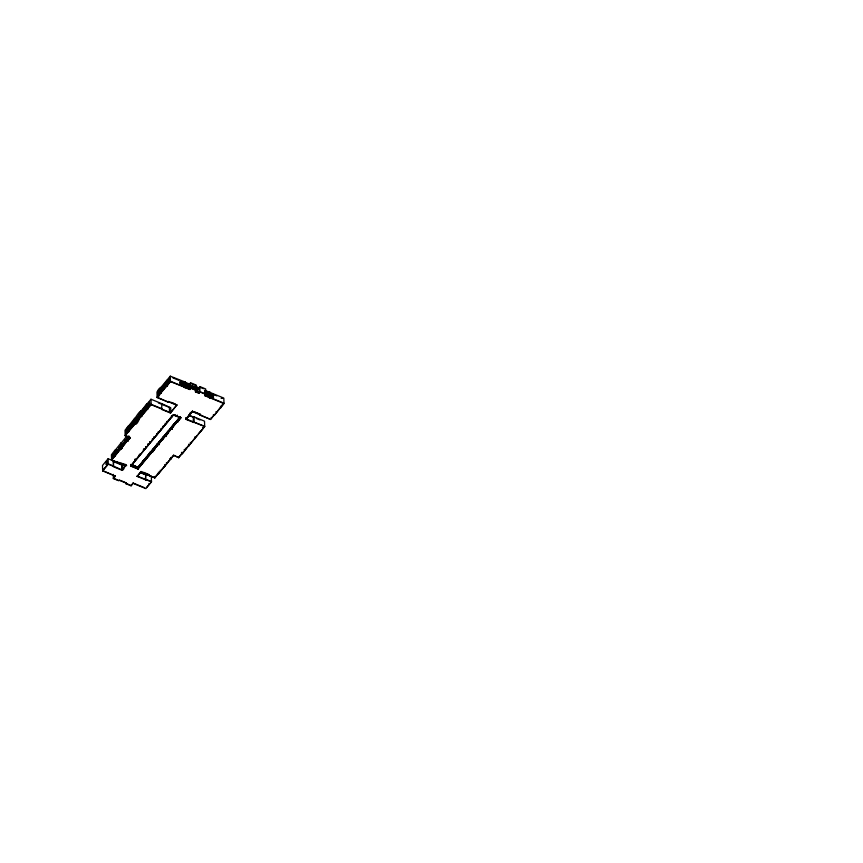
<?xml version="1.0" encoding="UTF-8"?>
<svg xmlns="http://www.w3.org/2000/svg" width="863" height="863" viewBox="0 0 863 863"><rect width="100%" height="100%" fill="white"/><g stroke="black" fill="none" stroke-linecap="round" stroke-linejoin="round"><path stroke-width="1.29" d="M193.42 387.53L193.636 386.786L193.938 387.541M194.261 387.843L195.308 388.361L194.24 387.606M193.927 386.915L196.052 388.188L195.718 387.638M195.858 387.832L194.811 388.242L193.431 387.476M195.016 388.177L195.588 388.566M195.275 388.156L195.016 387.347M193.334 386.829L192.794 387.109M192.924 386.904L192.557 386.408M193.722 387.034L192.05 386.139L192.417 386.7M193.431 386.948L193.118 387.541L194.143 387.595M195.448 388.501L194.984 387.746M193.722 387.077L192.492 386.322L192.794 387.207M193.841 387.681L194.509 387.552L194.046 386.991L194.423 388.08L195.081 387.379L195.362 387.908M165.34 436.247L166.074 435.847M177.627 421.554L178.253 421.112M180.604 417.552L137.94 468.685L130.917 465.804L173.582 414.672L177.001 415.944M129.18 438.555L127.411 439.774L127.454 441.263L130.313 437.843L125.157 435.729L128.555 431.673L128.598 425.642L129.579 426.872L129.612 429.828L128.932 429.688L128.749 431.09L128.598 425.642M128.965 431.176L134.736 424.294L134.358 418.749L134.995 418.35L135.75 419.494M141.888 414.941L141.899 412.147L140.906 410.917L141.284 416.462L147.012 409.612L146.645 404.067L147.282 403.668L147.303 404.52L149.569 401.813L149.655 404.93L144.714 410.831L144.628 407.714L145.394 408.857L147.465 406.236M128.177 426.128L125.006 430.281L125.157 435.729M128.814 425.729L134.358 418.749M134.995 418.35C149.579 394.801 133.851 439.213 134.768 418.264M141.133 411.015L146.645 404.067M147.282 403.668L150.993 399.235L161.813 403.668L161.705 409.418L170.421 412.989L176.893 404.887L168.738 401.554M157.109 397.552C161.457 396.3 162.611 380.907 156.958 392.093L157.109 397.552L167.94 401.985L168.188 401.317M160.777 387.541L166.473 380.734L166.624 386.182L160.928 392.989L160.55 387.444L161.543 388.674L161.532 391.468M167.638 384.175L166.883 380.249L170.291 376.16L185.2 382.05L185.221 387.67L189.655 389.483L190.712 388.221L190.561 382.762L196.408 385.157L196.559 390.605L195.416 391.845L199.019 393.323L200.076 392.05M129.526 426.861L131.791 424.154L131.1 423.873L131.187 426.991L126.257 432.892L126.16 429.774L128.404 426.225M128.835 426.581L131.953 423.086M135.264 422.115L135.2 419.936L132.945 422.643L133.107 425.653L132.427 425.513L132.341 422.395L137.282 416.495L137.961 416.775L135.696 419.483L135.146 423.809M143.42 409.159L143.506 412.266L138.565 418.167L138.479 415.06L140.723 411.5M141.154 411.856L146.861 404.164M160.518 393.474L160.475 391.996L161.068 392.093L158.209 394.693L158.123 391.586L160.367 388.026M160.798 388.382L170.572 376.937M129.029 427.314L126.764 430.022L126.937 433.032M131.705 424.121L129.439 426.829L129.526 429.796L131.877 427.131M135.62 419.45L137.875 416.743M141.349 412.6L139.083 415.308L139.223 417.325M144.024 409.396L141.759 412.104L141.931 415.114L143.441 413.312M149.407 402.956L147.897 404.769L148.069 405.804M158.209 394.693L163.15 388.792L163.064 385.675L163.754 385.966L161.403 388.63L160.928 392.989M169.763 378.63L167.508 381.338L167.034 385.696L166.883 380.249M126.98 432.902L126.904 430.065L129.116 427.347L128.425 427.066M134.574 418.846L135.286 419.979L133.021 422.676L132.341 422.395M141.435 412.633L139.17 415.34L138.479 415.06M141.845 412.136L143.355 410.335M145.308 407.994L146.818 406.193M149.493 402.999L147.983 404.801L148.058 406.969M158.857 394.671L158.781 391.834L161.079 389.159L160.389 388.879M161.489 388.663L163.754 385.966M167.595 381.37L169.849 378.674L169.17 378.393L169.256 381.5L164.315 387.401L164.995 387.541L164.833 384.542L167.088 381.834L167.239 384.046M129.008 428.296L126.926 430.917M129.601 427.714L131.683 425.103M135.178 420.917L133.107 423.539M137.853 417.724L135.782 420.346M139.116 416.29L141.37 413.593L139.245 416.344M143.992 410.378L141.92 413.14M149.439 403.884L148.069 405.664M158.889 392.719L160.993 389.127L158.727 391.824L158.814 394.801M163.636 386.904L161.564 389.526M129.148 428.339L126.937 431.058M131.823 425.146L129.612 427.865M135.318 420.961L133.107 423.679M137.94 417.757L135.782 420.486M141.791 413.097L143.366 411.273M146.829 407.131L145.394 408.997M147.929 405.761L149.504 403.938M161.101 390.152L158.889 392.859M163.776 386.948L161.564 389.666M167.206 382.859L164.995 385.578M132.427 425.513L137.368 419.612L137.282 416.495M127.692 432.126L129.202 430.324M135.318 422.935L133.021 425.621L132.945 422.643M137.907 419.709L136.829 420.993L136.721 419.148L136.775 421.133M164.909 387.509L166.074 386.257L166.074 384.283M128.749 431.09L125.157 435.373L130.313 437.843M134.919 423.711L128.738 430.734M135.135 423.453L141.057 416.365M141.273 416.106L147.206 409.03L147.055 403.582M147.422 408.771L151.133 404.326L161.953 408.76L161.705 409.418M160.701 392.892L157.098 397.196L167.94 401.985M166.807 385.599L160.701 392.546M167.023 385.34L170.443 381.263L184.52 387.034M147.206 409.03L151.144 404.682L150.993 399.235M167.034 385.696L170.443 381.608L170.291 376.16M114.574 456.29L114.833 450.346L115.901 454.413M120.744 448.911L121.003 442.967L121.284 444.909L122.028 445.2M115.394 476.128L102.643 470.551L108.263 463.83L122.028 469.925L125.89 465.319L122.039 470.281L113.485 466.775L113.614 460.993L108.112 458.738L102.503 465.448L102.654 470.896L115.394 476.128L113.366 478.555L118.716 480.756L119.137 479.882M114.423 450.842L111.413 454.801L111.564 460.249L117.055 462.503L117.336 461.813M115.059 450.443L120.593 443.463M121.23 443.064L126.667 436.214L126.818 441.662M115.545 450.961L116.915 449.321M106.181 464.337L107.174 461.759L106.181 464.337L106.872 464.477L106.829 463.269M111.564 460.249L115.297 454.995L112.492 457.606L112.438 455.481L114.693 452.773L114.65 450.928M115.113 452.288L117.368 449.58L117.433 451.705L112.492 457.606M120.291 447.131L120.345 449.04L118.663 450.227L118.609 448.102L120.874 445.394L120.82 443.56M121.284 444.909L124.089 442.417M129.677 437.066L124.736 442.967L124.682 440.842L126.947 438.145L126.893 436.3M129.126 436.635L128.037 437.929L127.357 437.649L128.867 435.847M112.977 455.707L115.297 453.021M117.972 449.828L115.707 452.525L115.847 454.542M124.099 442.579L121.888 445.146L121.985 447.002M129.04 436.602L127.951 437.897L128.102 439.914M115.437 455.038L113.172 457.746L113.085 455.74L115.383 453.053M115.793 452.568L118.058 449.86M121.618 447.66L119.353 450.367L119.353 448.393L121.413 445.621M121.974 445.189L123.485 443.377M118.663 450.227L123.603 444.326L123.549 442.201M115.815 454.38L116.839 453.151L116.785 451.241L116.937 453.258M126.462 441.651L127.541 440.357L121.381 448.512L121.338 447.023L121.942 447.131M128.015 439.882L129.094 438.512M114.79 456.031L111.554 459.893L116.958 462.072M120.96 448.652L114.973 455.448M121.37 448.156L126.807 441.306M127.444 440.907L130.302 437.487M102.654 470.896L108.274 464.186L108.112 458.738M113.614 460.993L122.697 465.168L122.837 470.259M161.813 403.668L170.745 407.735L170.896 412.838L161.705 409.073M180.302 381.834L180.626 381.23L188.878 384.618L188.458 387.972L185.178 386.182L185.221 387.67M184.024 384.262L180.378 382.622M113.409 465.944L113.269 461.727M188.458 385.103L184.682 383.56L185.2 382.05M183.938 384.305L180.291 382.654M183.992 386.139L180.432 384.607L180.626 381.23M184.197 387.422L185.351 387.153L184.887 387.703M170.443 381.608L185.362 387.509M186.516 385.362L186.656 387.228M186.602 385.394L186.71 387.174M189.655 389.483L189.504 384.035L190.561 382.762M113.528 461.651L121.769 465.028L122.319 469.558M122.212 465.74L122.697 465.168M113.355 478.199L115.383 475.772M188.576 389.353L188.846 383.765M126.246 464.715L121.284 463.183M176.893 404.887L170.421 412.989M191.92 387.692L196.214 389.289L191.92 387.692L191.974 385.729L196.16 387.444L196.106 389.407M193.981 387.897L193.625 387.347M194.412 387.767L194.887 387.304L194.909 388.123M156.613 433.862L156.645 435.049M134.207 467.088L130.831 465.621L132.891 463.442M133.096 462.838L135.232 460.648M135.146 460.475L136.397 458.889M137.379 457.724L139.515 455.524L139.493 454.175L139.364 455.707M140.68 453.776L139.515 455.384M143.463 449.569L143.506 450.4M144.973 448.652L143.711 450.227L143.862 449.094M149.935 442.719L147.994 445.038M155.07 436.656L156.365 435.114M156.559 434.876L158.501 432.482M159.353 431.543L160.647 429.99M160.842 429.752L164.93 424.876M165.124 424.639L169.213 419.752M169.461 419.461L171.349 417.12M173.495 414.639L171.64 416.991M131.079 465.664L130.928 464.423M138.253 469.159L130.928 466.16L173.614 414.779M197.26 391.338L197.185 388.372L196.645 388.728L199.137 389.752M195.416 391.845L196.462 390.216M196.57 388.037L198.868 388.976L199.838 386.57L205.685 388.954L205.836 394.413L204.768 395.675L209.202 397.487L209.191 391.878L209.871 392.158L209.892 397.778L223.981 403.55L220.367 407.854M131.91 464.769L134.132 465.589L134.207 467.228L134.218 465.632L134.164 466.926M198.868 388.976L199.385 388.35L199.019 393.323M176.958 416.009L173.83 414.574M134.466 467.336L138.026 468.577M134.477 465.804C133.01 466.257 138.727 469.666 139.784 465.179M200.065 391.694L199.008 392.967L195.405 391.489M137.681 467.196L137.713 468.458M180.043 416.915L137.853 467.271L134.509 465.901M142.007 462.449L140.086 464.898L142.104 462.536M142.406 462.244C141.532 465.783 142.093 460.669 144.143 459.882M146.289 457.325L144.369 459.774L146.397 457.422M146.505 457.217L148.425 454.769M148.652 454.65C151.672 447.39 150.324 457.811 150.583 451.985M150.788 452.093L152.675 449.483M152.934 449.537L154.855 447.088M155.07 446.98L157.001 444.531M157.217 444.413L159.493 441.834M161.284 439.407L159.364 441.856L161.381 439.504M163.42 436.851L161.5 439.299L163.334 436.818M165.782 434.175L167.702 431.727L163.646 436.732L165.674 434.38M169.849 429.17C165.167 435.362 171.575 428.134 170.259 428.976M170.065 429.062L171.985 426.613M172.212 426.495L174.132 424.057M174.358 423.938L176.192 421.662M176.494 421.381L178.414 418.933M179.979 417.066L178.641 418.825L179.979 417.282M137.994 467.519L139.968 465.092M142.309 462.374C144.617 457.778 144.132 462.708 144.304 459.548M146.591 457.25L148.533 454.855M150.68 452.298L148.393 454.607L148.468 456.031M152.816 449.742L150.529 452.039M153.021 449.569L154.962 447.174M159.245 442.061L156.958 444.359L156.947 445.75L157.26 444.003L157.379 445.373M174.24 424.143C172.039 424.218 171.791 430.216 172.007 426.387M174.434 423.97L176.376 421.586M180.464 417.368L173.398 414.682M137.886 468.598L140.205 466.117M142.136 463.593L140.194 465.977M144.283 461.025L142.341 463.42M146.419 458.469L144.477 460.864M146.624 458.296L148.565 455.912M150.701 453.355L148.684 455.707L148.641 454.305M150.82 453.151L152.848 450.788M155.103 448.026L157.131 445.675M157.249 445.47L159.277 443.107M161.413 440.551L159.482 443.086L159.536 441.489M161.532 440.346C163.711 440.723 163.948 434.024 163.808 437.692M165.696 435.437L163.668 437.714M167.843 432.87L165.567 435.459M170.097 430.108L172.125 427.757M176.527 422.428L178.555 420.076M178.663 419.871L180.691 417.379M125.739 483.625L126.16 482.762L125.739 483.625L131.09 485.826L133.118 483.032L144.704 487.778M180.637 417.444L137.951 469.03L138.123 467.088L138.102 468.415L134.768 467.163M153.28 451.079L154.919 449.127M166.041 435.837L167.649 433.916M178.339 421.133L180.874 418.102M204.973 391.942L205.049 394.769M141.003 471.511L137.163 476.473L141.003 471.511L154.79 477.962L158.015 473.744L154.79 477.962M204.768 395.675L205.826 394.057L199.979 391.662L199.58 392.277M206.721 393.636L206.775 395.545L206.861 393.614M187.249 417.217L186.041 418.663L186.009 417.67M188.274 415.998L190.41 413.927L190.367 412.471M190.561 413.604L191.705 411.888M188.134 416.441L186.106 418.933M188.447 416.063L192.417 411.112M192.589 411.187L186.117 419.073L204.671 426.257L200.777 431.64M193.927 422.525L186.128 419.429L192.6 411.327L199.892 414.316L199.946 415.103M206.904 395.448L208.717 396.193L209.191 391.878M131.09 485.826L133.118 483.032M209.439 393.765L209.871 392.158M208.609 394.413L204.963 392.762L205.016 394.747L205.297 391.338L204.887 391.834L208.663 393.388M209.515 394.564L213.075 396.236M208.749 396.354L209.17 396.009L209.202 397.487M211.187 395.394L211.37 397.282M193.528 416.656L193.42 422.417L193.528 416.656L204.52 421.166L204.682 426.613L200.766 431.284M145.674 474.121L145.545 479.914L145.674 474.121L151.338 476.452L151.5 481.899L145.879 488.609L133.129 483.388M209.472 397.908L210.022 397.26L208.868 397.53L208.717 393.323L204.941 391.77M213.215 398.188L213.549 394.725L213.215 398.188L210.378 397.023M199.892 414.316L199.655 414.974L210.648 419.483L214.046 415.06L211.78 417.768L211.09 417.487M154.768 476.516L155.75 476.441M146.581 487.401L149.461 483.96L148.857 483.712M150.496 482.73L151.489 481.543L137.152 476.128M173.528 455.2L178.695 457.66L173.528 455.2L158.026 474.1M221.133 398.393L222.73 398.307M158.242 474.186L164.197 466.721M170.27 459.461L164.423 466.807M170.496 459.558L173.539 455.556M178.684 457.314L182.082 453.248M182.05 452.115L182.309 453.701L188.253 445.869M197.077 435.34L188.49 446.322M198.274 433.895L200.54 431.187M214.056 415.416L220.141 407.768M178.695 457.66L182.093 453.604M182.309 453.701L188.263 446.225M188.479 445.966L194.412 438.889M200.55 431.543L194.628 438.976M214.272 415.502L220.151 408.123M220.378 408.21L223.97 403.194L209.882 397.422M180.345 384.639L184.499 385.901M188.63 387.983L180.712 384.348M172.19 429.138L171.446 428.835L172.169 428.512M153.193 451.058L152.557 451.403L153.183 451.737M172.104 429.343L171.91 428.48M159.256 443.862C157.67 445.189 160.173 443.55 159.148 441.748M169.256 381.5L169.849 381.608L168.749 383.053M167.174 384.801L166.581 384.704L166.624 386.182M163.15 388.792L163.754 388.9M141.845 415.081L141.241 414.974L141.284 416.462M135.286 422.913L134.693 422.805L134.736 424.294M131.187 426.991L131.791 427.088M129.116 430.292L128.511 430.184L128.565 431.673M121.467 447.617L115.211 455.891L115.167 454.402M159.277 444.715L159.083 443.819M191.953 383.992L195.308 385.373M200.119 387.336L203.463 388.717M185.07 382.212L189.504 384.035M196.537 386.829L198.835 387.767M204.617 390.227L209.051 392.039M209.741 392.32L223.83 398.091L223.981 403.55M190.292 384.52L190.227 389.537M196.613 387.519L199.105 388.544M172.87 377.875L178.857 380.335M204.488 390.831L216.829 395.89M193.636 386.937L193.312 386.656M184.132 386.182L184.046 383.215L180.27 381.662L180.378 384.661M184.736 383.496L188.512 385.038M183.992 383.28L180.216 381.726L180.302 384.704M213.129 395.211L209.353 393.668L213.183 395.157L213.269 398.123M184.758 384.488L188.544 386.031L184.714 384.542M209.429 394.596L213.215 396.139M204.909 392.827L208.695 394.369M190.712 388.221L196.559 390.605M205.836 394.413L199.989 392.018L199.838 386.57M205.383 394.456L213.636 397.832M195.372 390.561L198.986 392.039M184.768 386.527L188.598 388.016M205.912 395.189L209.849 396.29L209.892 397.778M185.211 387.314L189.644 389.127L190.701 387.865L196.548 390.259L195.955 390.788M204.768 395.319L209.191 397.142M209.342 397.336L210.022 397.616M222.136 404.283L222.816 404.574M167.044 381.964L164.995 385.427M167.67 382.233L169.741 379.612L167.67 382.374M167.713 385.621L166.386 385.739L167.293 386.117M220.788 407.724L220.518 406.139M162.568 390.313L162.514 388.328L162.697 390.216M216.03 411.575L216.721 411.856M159.838 391.532L159.892 393.442M158.123 391.586L158.868 391.878M160.281 393.032L161.198 393.409M213.355 414.779L214.261 415.146M171.413 402.395L175.006 403.873M194.607 411.899L200.68 414.391M168.188 401.673L176.904 405.243M192.611 411.683L210.648 419.483M190.345 413.733L190.583 412.482M188.76 415.114L193.269 416.969M158.361 402.913L169.375 407.422L169.515 412.514M188.846 415.405L193.787 417.422M196.257 418.436L199.957 419.957M151.144 404.682L161.964 409.116M193.679 422.104L204.682 426.613M149.062 406.376L149.148 404.51M177.293 416.074L177.271 415.092M178.414 416.602L180.691 417.584M173.625 415.135L180.647 418.005M147.077 404.423L148.037 404.812M202.525 427.714L203.215 427.994M146.893 405.006L147.573 405.286M178.414 420.098L178.814 418.458M178.76 419.677L178.727 418.415M171.554 417.099L171.608 415.944M171.597 417.196L171.327 416.139M146.473 407.703L146.386 409.569M148.102 409.051L147.012 409.256M176.678 421.295L176.419 422.848M176.656 422.406L176.678 421.015L176.559 422.665M176.613 422.611L174.466 425.028M174.531 423.571L174.272 425.405C174.671 420.917 174.402 427.681 171.985 427.778M143.01 411.845L143.01 413.819L142.956 411.91M166.969 422.363L167.131 421.295L167.077 422.449M171.899 426.581L169.806 429.008M165.221 424.445L165.275 423.215M140.335 415.049L140.248 416.915M141.964 416.387L140.863 416.602M195.038 438.49L194.779 436.905M170.054 428.706L170.151 429.979M162.686 427.487L162.848 426.419M162.88 427.606L162.762 426.387M168.102 431.252L167.756 432.838M161.003 428.544L161.025 429.601M168.145 432.514L170.184 430.281L170.108 428.652M190.238 442.395L190.928 442.676M134.186 422.385L134.099 424.251M158.371 431.619L158.738 432.546M158.404 432.6L158.468 431.5M134.908 423.355L135.815 423.733M188.9 445.826L188.63 444.251M163.431 436.624L163.56 438.199L163.776 436.71M156.613 434.747L156.721 433.733M185.308 448.296L185.987 448.577M161.575 440.583L161.543 438.889L161.618 440.378M161.489 438.943L161.467 440.702M154.606 437.282L152.363 440.173L152.352 438.825M184.067 449.774L184.758 450.055M130.745 428.415L130.55 426.527L130.604 428.512M159.547 441.77L159.277 443.323M127.929 431.705L127.875 429.72L127.929 431.629M126.16 429.774L126.904 430.065M159.331 443.258L159.051 441.932M128.328 431.23L129.234 431.597M181.392 452.967L182.309 453.345M156.915 444.488L154.811 446.926L154.909 448.404M149.946 441.834L150.022 442.967L149.86 441.802M157.055 445.847L157.012 444.305M152.708 450.81C154.596 451.252 155.728 444.38 155.157 447.897M155.264 446.894L154.995 448.436M148.037 444.984L148.145 443.981M147.994 445.254L148.058 443.938M126.947 438.145L127.627 439.666M153.107 449.17L152.848 451.004M126.419 441.78L126.365 439.806L126.494 441.748M145.847 447.67L145.523 446.98M127.217 440.81L128.134 441.187L127.864 436.883M170.906 459.062L170.637 457.487M169.569 458.825L170.486 459.202M124.682 440.842L125.415 441.133L127.627 438.426L125.275 441.09L125.2 440.357M143.452 450.464L143.711 448.997M122.967 443.862L123.075 445.707M148.835 454.574L148.565 456.117M166.322 462.946L166.861 463.161M148.479 455.88L148.695 454.24M146.688 456.851L146.332 458.436M146.343 458.641L146.494 456.861L146.43 458.685M164.833 466.311L164.563 464.736M121.51 448.879L120.734 448.566L122.061 448.447L121.759 443.528M118.609 448.102L119.353 448.393M144.337 461.176L144.542 459.407M144.143 461.058L144.455 459.375M160.151 470.324L160.691 470.54M135.189 460.346L135.297 459.332M134.941 460.853L135.049 459.202M114.693 452.773L115.243 452.999M140.259 464.531L140 466.354M140.27 464.736L140.151 466.182M139.914 466.322L140.27 464.812M114.25 454.477L114.261 456.451M158.663 473.69L158.393 472.115M114.563 455.934L115.329 456.257M157.465 473.517L158.242 473.83M112.438 455.481L113.172 455.772M131.996 464.866L138.123 467.368L134.574 466.117L137.163 467.185M130.831 465.556L134.25 466.959M143.571 472.309L149.396 474.704M118.555 462.309L126.699 465.653M117.346 462.169L125.901 465.675M141.014 471.867L149.396 475.297M154.801 477.573L149.116 475.642M140.798 472.579L145.394 474.467M140.345 472.644L146.235 475.06M123.247 468.598L123.938 468.889M106.117 461.996L106.721 462.244M106.149 462.989L106.915 463.323M108.274 464.186L113.765 466.441M145.825 479.569L151.5 481.899M136.958 476.29L146.376 480.152M120.313 480.367L124.995 482.277M119.148 480.238L126.171 483.118M113.765 478.372L117.465 479.893M125.728 483.28L131.079 485.47M209.418 392.708L209.439 396.635M197.012 388.296L197.088 391.273M194.704 387.217L194.682 388.188M194.499 387.207L194.596 388.156M193.83 416.786L193.981 422.234M188.77 385.653L188.835 388.199M188.436 384.251L188.544 388.08M186.181 417.746L186.16 418.792M186.106 418.857L186.128 419.429M184.52 381.77L184.531 387.379M183.959 383.248L184.078 386.246M182.19 385.405L182.104 383.399L182.104 385.373M178.425 418.706C179.461 419.655 177.023 419.634 176.311 422.751M178.091 421.101L178.112 421.953M172.33 427.724L172.298 426.095L172.179 427.908M169.569 418.382L169.601 419.364M166.473 380.734L167.174 381.867L164.919 384.574L164.229 384.294L164.315 387.401M167.843 433.086L167.918 431.263L167.756 433.053M165.901 435.405L165.879 433.776L165.75 435.588L165.48 434.251M165.793 435.804L165.815 436.646M165.577 434.067L165.707 435.642M161.446 439.073L161.424 440.766M154.272 436.656L154.304 437.843L154.186 436.624M153.053 450.766L152.978 449.127L152.762 450.961M150.96 453.053L150.885 451.694L150.766 453.496M149.062 404.477L149.148 406.408M147.638 407.476L147.487 405.254L145.221 407.962L145.362 410.799M147.39 407.638L147.433 409.116M146.98 408.123L147.012 409.612M146.419 407.692L146.473 409.612M145.61 447.012L145.653 448.048M141.37 413.593L141.489 414.812M142.384 463.291L142.352 461.953L142.298 463.625M140.831 415.47L140.874 416.948M135.286 419.979L135.351 422.158M135.135 459.235L135.178 460.702M134.563 465.772L134.606 467.315M130.874 464.477L130.928 466.16M128.975 427.444L129.18 429.537M127.789 437.649L127.853 440.195M127.325 436.656L127.357 437.649M127.098 436.57L127.228 441.166M121.597 446.883L121.554 445.675L119.213 448.35L119.353 450.367M121.769 465.028L122.039 470.281M121.003 442.967L121.165 448.426M114.833 450.346L114.984 455.804M113.031 455.729L113.085 457.703M113.247 474.38L113.366 478.555M106.742 463.237L106.785 464.445M168.749 381.079L168.663 383.021L168.695 381.079M134.229 465.977L131.057 464.607L134.175 466.042"/></g></svg>
